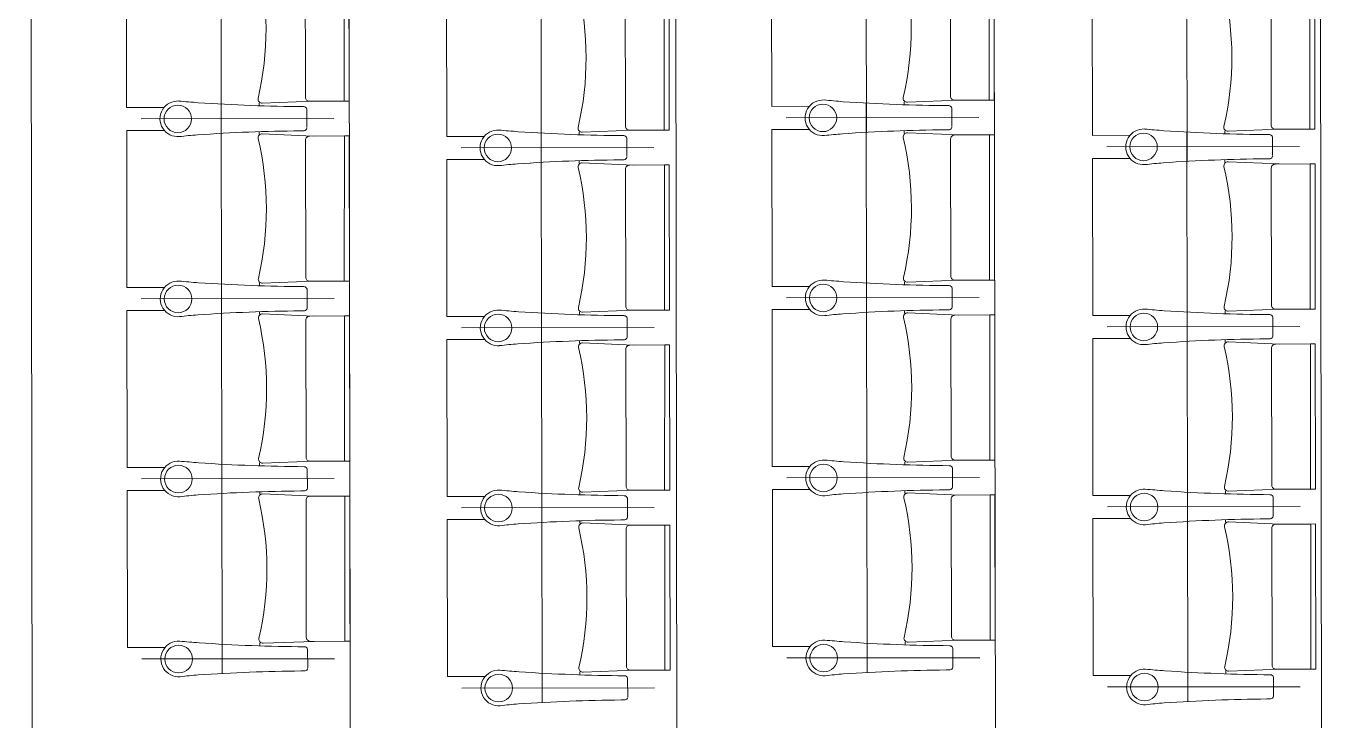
# Model space of a CAD drawing. Header units: millimetres. Extents: x 586 to 1010, y 369 to 668.
# Drawn here: x 697.187 to 701.259, y 471.354 to 473.51 of the extents above; entities that cross this region are included whole.
import ezdxf

# ---------------------------------------------------------------- set-up
doc = ezdxf.new("R2010")
doc.units = ezdxf.units.MM
doc.linetypes.add('CENTER', pattern=[2, 1.25, -0.25, 0.25, -0.25])
doc.linetypes.add('DASHED', pattern=[0.75, 0.5, -0.25])
doc.layers.add('plan line', color=7, linetype='Continuous', lineweight=15)

msp = doc.modelspace()

# ---------------------------------------------------------------- linework, layer by layer
at = {"color": 254, "lineweight": 25}
for points in [[(671.7124, 620.7085), (706.7355, 621.773), (754.2598, 613.8303), (814.6609, 600.1481), (855.7567, 598.0104), (895.0671, 567.0647), (920.0096, 542.0176), (952.0084, 521.2476), (977.2234, 504.6526), (979.6352, 479.2339), (986.3437, 463.8549), (988.7975, 462.3853)], [(654.944, 595.4717), (670.2671, 587.3174), (714.302, 595.1648), (787.0891, 595.1648), (819.3936, 580.9441), (821.0297, 562.8505), (813.4907, 552.7881), (808.7339, 539.6711), (796.4072, 534.7059), (791.0222, 527.249), (791.0222, 507.547), (797.3007, 476.5274), (814.9752, 463.8897), (836.1481, 474.6816), (874.0221, 478.5878), (885.7286, 462.7333), (863.0042, 436.0794), (845.7887, 420.6845), (845.1044, 408.6747)], [(639.2065, 583.4381), (644.7272, 575.638), (657.7961, 553.4401), (668.4043, 543.9291), (682.5178, 548.7307), (692.9838, 555.4778), (711.9339, 556.5828), (734.3456, 532.1334), (750.593, 477.7475), (754.1369, 444.164), (776.4657, 425.4473), (782.6172, 412.2355)]]:
    msp.add_spline(points, degree=3, dxfattribs=at)
at = {"layer": 'plan line'}
for p, q in [((698.195, 469.5381), (698.1775, 480.6046)), ((700.1792, 480.6025), (700.1966, 469.5465)), ((697.2082, 469.587), (697.1909, 480.5526)), ((699.2085, 469.5901), (699.1912, 480.5558)), ((701.2087, 469.5933), (701.1914, 480.559)), ((697.4977, 473.7454), (697.4984, 473.2581)), ((699.4993, 473.7485), (699.5001, 473.2612)), ((698.4907, 473.6553), (698.4915, 473.168)), ((700.4943, 473.6585), (700.495, 473.1712)), ((697.4984, 473.2581), (697.615, 473.2582)), ((697.9095, 473.2631), (697.9094, 473.2715)), ((699.5001, 473.2612), (699.6167, 473.2614)), ((699.9111, 473.2663), (699.9111, 473.2747)), ((700.0594, 473.1983), (700.059, 473.2555)), ((700.0594, 473.1983), (700.059, 473.2555)), ((698.0577, 473.1952), (698.0574, 473.2523)), ((698.0577, 473.1952), (698.0574, 473.2523)), ((697.6151, 473.1868), (697.4986, 473.1866)), ((697.4986, 473.1866), (697.4993, 472.6993)), ((697.9096, 473.1754), (697.9096, 473.1827)), ((698.0496, 473.1855), (698.0367, 473.1852)), ((698.0496, 473.1855), (698.0368, 473.1852)), ((698.9025, 473.1731), (698.9025, 473.1815)), ((699.6168, 473.1899), (699.5002, 473.1897)), ((699.5002, 473.1897), (699.501, 472.7024)), ((699.9112, 473.1786), (699.9112, 473.1859)), ((700.0513, 473.1887), (700.0384, 473.1884)), ((700.0512, 473.1887), (700.0384, 473.1884)), ((700.906, 473.1762), (700.906, 473.1847)), ((698.4915, 473.168), (698.6081, 473.1682)), ((699.0507, 473.1051), (699.0504, 473.1623)), ((699.0507, 473.1051), (699.0504, 473.1623)), ((700.495, 473.1712), (700.6116, 473.1714)), ((701.0543, 473.1083), (701.054, 473.1654)), ((701.0543, 473.1083), (701.054, 473.1654)), ((698.6082, 473.0967), (698.4916, 473.0965)), ((698.4916, 473.0965), (698.4924, 472.6092)), ((698.9026, 473.0854), (698.9026, 473.0927)), ((699.0426, 473.0955), (699.0298, 473.0952)), ((699.0426, 473.0955), (699.0298, 473.0952)), ((700.6117, 473.0999), (700.4951, 473.0997)), ((700.4951, 473.0997), (700.4959, 472.6124)), ((700.9062, 473.0885), (700.9062, 473.0958)), ((701.0462, 473.0986), (701.0333, 473.0983)), ((701.0462, 473.0986), (701.0333, 473.0983)), ((697.4993, 472.6993), (697.6159, 472.6994)), ((697.9103, 472.7043), (697.9103, 472.7127)), ((698.0586, 472.6364), (698.0582, 472.6935)), ((698.0586, 472.6364), (698.0583, 472.6935)), ((699.501, 472.7024), (699.6176, 472.7026)), ((699.912, 472.7075), (699.912, 472.7159)), ((700.0602, 472.6395), (700.0599, 472.6967)), ((700.0602, 472.6395), (700.0599, 472.6967)), ((697.616, 472.628), (697.4994, 472.6278)), ((697.4994, 472.6278), (697.5002, 472.1405)), ((697.9105, 472.6166), (697.9105, 472.6239)), ((698.0505, 472.6267), (698.0376, 472.6264)), ((698.0505, 472.6267), (698.0376, 472.6264)), ((698.4924, 472.6092), (698.6089, 472.6094)), ((698.9034, 472.6143), (698.9033, 472.6227)), ((699.0516, 472.5463), (699.0513, 472.6035)), ((699.0516, 472.5463), (699.0513, 472.6035)), ((699.6177, 472.6311), (699.5011, 472.6309)), ((699.5011, 472.6309), (699.5019, 472.1436)), ((699.9121, 472.6198), (699.9121, 472.6271)), ((700.0521, 472.6299), (700.0393, 472.6296)), ((700.0521, 472.6299), (700.0393, 472.6296)), ((700.4959, 472.6124), (700.6125, 472.6126)), ((700.9069, 472.6174), (700.9069, 472.6259)), ((701.0552, 472.5495), (701.0548, 472.6066)), ((701.0552, 472.5495), (701.0548, 472.6066)), ((698.6091, 472.5379), (698.4925, 472.5377)), ((698.4925, 472.5377), (698.4932, 472.0504)), ((698.9035, 472.5266), (698.9035, 472.5339)), ((699.0435, 472.5367), (699.0307, 472.5364)), ((699.0435, 472.5367), (699.0307, 472.5364)), ((700.6126, 472.5411), (700.496, 472.5409)), ((700.496, 472.5409), (700.4968, 472.0536)), ((700.9071, 472.5297), (700.907, 472.537)), ((701.0471, 472.5398), (701.0342, 472.5395)), ((701.0471, 472.5398), (701.0342, 472.5395)), ((699.9129, 472.1487), (699.9129, 472.1571)), ((697.5002, 472.1405), (697.6168, 472.1406)), ((697.9112, 472.1455), (697.9112, 472.1539)), ((698.0595, 472.0776), (698.0591, 472.1347)), ((698.0595, 472.0776), (698.0591, 472.1347)), ((699.5019, 472.1436), (699.6184, 472.1438)), ((700.0611, 472.0807), (700.0608, 472.1379)), ((700.0611, 472.0807), (700.0608, 472.1379)), ((697.6169, 472.0692), (697.5003, 472.069)), ((697.5003, 472.069), (697.5011, 471.5817)), ((697.9113, 472.0578), (697.9113, 472.0651)), ((698.0514, 472.0679), (698.0385, 472.0676)), ((698.0514, 472.0679), (698.0385, 472.0676)), ((698.4932, 472.0504), (698.6098, 472.0506)), ((698.9042, 472.0555), (698.9042, 472.0639)), ((699.0525, 471.9875), (699.0522, 472.0447)), ((699.0525, 471.9875), (699.0522, 472.0447)), ((699.6186, 472.0723), (699.502, 472.0721)), ((699.502, 472.0721), (699.5027, 471.5848)), ((699.913, 472.061), (699.913, 472.0683)), ((700.053, 472.0711), (700.0402, 472.0708)), ((700.053, 472.0711), (700.0402, 472.0708)), ((700.4968, 472.0536), (700.6134, 472.0538)), ((700.9078, 472.0586), (700.9078, 472.0671)), ((701.0561, 471.9907), (701.0557, 472.0478)), ((701.0561, 471.9907), (701.0557, 472.0478)), ((698.6099, 471.9791), (698.4933, 471.9789)), ((698.4933, 471.9789), (698.4941, 471.4916)), ((698.9044, 471.9678), (698.9044, 471.9751)), ((699.0444, 471.9779), (699.0315, 471.9776)), ((699.0444, 471.9779), (699.0315, 471.9776)), ((700.6135, 471.9823), (700.4969, 471.9821)), ((700.4969, 471.9821), (700.4977, 471.4948)), ((700.9079, 471.9709), (700.9079, 471.9782)), ((701.0479, 471.981), (701.0351, 471.9807)), ((701.0479, 471.981), (701.0351, 471.9807)), ((697.9121, 471.5867), (697.9121, 471.5951)), ((699.5027, 471.5848), (699.6193, 471.585)), ((699.9137, 471.5899), (699.9137, 471.5983)), ((697.5011, 471.5817), (697.6177, 471.5818)), ((698.0604, 471.5188), (698.06, 471.5759)), ((700.062, 471.5219), (700.0617, 471.5791)), ((698.0522, 471.5091), (698.0394, 471.5088)), ((698.9051, 471.4967), (698.9051, 471.5051)), ((700.0539, 471.5123), (700.041, 471.512)), ((700.9087, 471.4998), (700.9087, 471.5083)), ((698.4941, 471.4916), (698.6107, 471.4918)), ((699.0534, 471.4287), (699.053, 471.4859)), ((700.4977, 471.4948), (700.6143, 471.495)), ((701.0569, 471.4319), (701.0566, 471.489)), ((701.0488, 471.4222), (701.036, 471.4219)), ((699.0453, 471.4191), (699.0324, 471.4188))]:
    msp.add_line(p, q, dxfattribs=at)
at = {"layer": 'plan line', "linetype": 'DASHED', "ltscale": 3}
for p, q in [((697.7911, 473.827), (697.7921, 473.1775)), ((699.7927, 473.8302), (699.7937, 473.1806)), ((698.7841, 473.737), (698.7851, 473.0874)), ((700.7877, 473.7401), (700.7887, 473.0906)), ((697.792, 473.2682), (697.793, 472.6187)), ((699.7936, 473.2714), (699.7946, 472.6218)), ((698.785, 473.1782), (698.786, 472.5286)), ((700.7885, 473.1813), (700.7896, 472.5318)), ((697.7928, 472.7094), (697.7939, 472.0599)), ((699.7945, 472.7126), (699.7955, 472.063)), ((698.7859, 472.6194), (698.7869, 471.9698)), ((700.7894, 472.6225), (700.7904, 471.973)), ((697.7937, 472.1506), (697.7947, 471.5011)), ((699.7954, 472.1538), (699.7964, 471.5042)), ((698.7867, 472.0606), (698.7878, 471.411)), ((700.7903, 472.0637), (700.7913, 471.4142))]:
    msp.add_line(p, q, dxfattribs=at)
at = {"layer": 'plan line', "linetype": 'CENTER', "ltscale": 3}
for p, q in [((698.141, 473.2233), (697.5431, 473.2224)), ((698.141, 473.2233), (697.5431, 473.2224)), ((700.1426, 473.2265), (699.5447, 473.2255)), ((700.1426, 473.2265), (699.5447, 473.2255)), ((699.134, 473.1333), (698.5361, 473.1323)), ((699.134, 473.1333), (698.5361, 473.1323)), ((701.1376, 473.1364), (700.5396, 473.1355)), ((701.1376, 473.1364), (700.5396, 473.1355)), ((698.1419, 472.6645), (697.5439, 472.6636)), ((698.1419, 472.6645), (697.5439, 472.6636)), ((700.1435, 472.6677), (699.5456, 472.6667)), ((700.1435, 472.6677), (699.5456, 472.6667)), ((699.1349, 472.5745), (698.537, 472.5735)), ((699.1349, 472.5745), (698.537, 472.5735)), ((701.1385, 472.5776), (700.5405, 472.5767)), ((701.1385, 472.5776), (700.5405, 472.5767)), ((698.1428, 472.1057), (697.5448, 472.1048)), ((698.1428, 472.1057), (697.5448, 472.1048)), ((700.1444, 472.1089), (699.5465, 472.1079)), ((700.1444, 472.1089), (699.5465, 472.1079)), ((699.1358, 472.0157), (698.5379, 472.0147)), ((699.1358, 472.0157), (698.5379, 472.0147)), ((701.1393, 472.0188), (700.5414, 472.0179)), ((701.1393, 472.0188), (700.5414, 472.0179)), ((698.1436, 471.5469), (697.5457, 471.546)), ((700.1453, 471.5501), (699.5474, 471.5491)), ((699.1367, 471.4569), (698.5387, 471.4559)), ((701.1402, 471.4601), (700.5423, 471.4591))]:
    msp.add_line(p, q, dxfattribs=at)
at = {"layer": 'plan line'}
for points in [[(698.0775, 473.2772), (697.9193, 473.2711, -0.474715), (697.9063, 473.2858, 0.115865), (697.9056, 473.7199, -0.474715), (697.9185, 473.7347), (698.0768, 473.728)], [(698.1731, 473.2774), (698.066, 473.2772, -0.414214), (698.0533, 473.2899), (698.0527, 473.7153, -0.414214), (698.0653, 473.728), (698.1731, 473.7282), (698.1731, 473.2774)], [(700.0791, 473.2804), (699.9209, 473.2743, -0.474715), (699.9079, 473.289, 0.115865), (699.9072, 473.7231, -0.474715), (699.9202, 473.7378), (700.0784, 473.7312)], [(700.1747, 473.2806), (700.0677, 473.2804, -0.414214), (700.055, 473.293), (700.0543, 473.7185, -0.414214), (700.067, 473.7312), (700.1748, 473.7314), (700.1747, 473.2806)], [(699.0705, 473.1872), (698.9123, 473.1811, -0.474715), (698.8993, 473.1958, 0.115865), (698.8986, 473.6299, -0.474715), (698.9116, 473.6446), (699.0698, 473.638)], [(699.1661, 473.1874), (699.0591, 473.1872, -0.414214), (699.0464, 473.1998), (699.0457, 473.6253, -0.414214), (699.0584, 473.638), (699.1661, 473.6382), (699.1661, 473.1874)], [(701.0741, 473.1903), (700.9158, 473.1842, -0.474715), (700.9029, 473.199, 0.115865), (700.9022, 473.633, -0.474715), (700.9151, 473.6478), (701.0734, 473.6412)], [(701.1696, 473.1905), (701.0626, 473.1903, -0.414214), (701.0499, 473.203), (701.0492, 473.6284, -0.414214), (701.0619, 473.6411), (701.1697, 473.6413), (701.1696, 473.1905)], [(698.0784, 472.7184), (697.9201, 472.7123, -0.474715), (697.9072, 472.727, 0.115865), (697.9065, 473.1611, -0.474715), (697.9194, 473.1759), (698.0777, 473.1692)], [(700.08, 472.7216), (699.9218, 472.7155, -0.474715), (699.9088, 472.7302, 0.115865), (699.9081, 473.1643, -0.474715), (699.9211, 473.179), (700.0793, 473.1724)], [(700.1756, 472.7218), (700.0686, 472.7216, -0.414214), (700.0559, 472.7342), (700.0552, 473.1597, -0.414214), (700.0679, 473.1724), (700.1756, 473.1726), (700.1756, 472.7218)], [(698.1739, 472.7186), (698.0669, 472.7184, -0.414214), (698.0542, 472.7311), (698.0535, 473.1565, -0.414214), (698.0662, 473.1692), (698.174, 473.1694), (698.1739, 472.7186)], [(699.0714, 472.6284), (698.9132, 472.6223, -0.474715), (698.9002, 472.637, 0.115865), (698.8995, 473.0711, -0.474715), (698.9124, 473.0858), (699.0707, 473.0792)], [(699.167, 472.6286), (699.06, 472.6284, -0.414214), (699.0472, 472.641), (699.0466, 473.0665, -0.414214), (699.0592, 473.0792), (699.167, 473.0794), (699.167, 472.6286)], [(701.075, 472.6315), (700.9167, 472.6254, -0.474715), (700.9037, 472.6402, 0.115865), (700.9031, 473.0742, -0.474715), (700.916, 473.089), (701.0742, 473.0824)], [(701.1705, 472.6317), (701.0635, 472.6315, -0.414214), (701.0508, 472.6442), (701.0501, 473.0696, -0.414214), (701.0628, 473.0823), (701.1706, 473.0825), (701.1705, 472.6317)], [(698.0793, 472.1596), (697.921, 472.1535, -0.474715), (697.908, 472.1682, 0.115865), (697.9074, 472.6023, -0.474715), (697.9203, 472.6171), (698.0785, 472.6104)], [(698.1748, 472.1598), (698.0678, 472.1596, -0.414214), (698.0551, 472.1723), (698.0544, 472.5977, -0.414214), (698.0671, 472.6104), (698.1749, 472.6106), (698.1748, 472.1598)], [(700.0809, 472.1628), (699.9227, 472.1567, -0.474715), (699.9097, 472.1714, 0.115865), (699.909, 472.6055, -0.474715), (699.9219, 472.6202), (700.0802, 472.6136)], [(700.1765, 472.163), (700.0695, 472.1628, -0.414214), (700.0567, 472.1754), (700.0561, 472.6009, -0.414214), (700.0687, 472.6136), (700.1765, 472.6138), (700.1765, 472.163)], [(699.0723, 472.0696), (698.914, 472.0635, -0.474715), (698.9011, 472.0782, 0.115865), (698.9004, 472.5123, -0.474715), (698.9133, 472.527), (699.0716, 472.5204)], [(701.0758, 472.0727), (700.9176, 472.0666, -0.474715), (700.9046, 472.0814, 0.115865), (700.9039, 472.5154, -0.474715), (700.9169, 472.5302), (701.0751, 472.5236)], [(701.1714, 472.0729), (701.0644, 472.0727, -0.414214), (701.0517, 472.0854), (701.051, 472.5108, -0.414214), (701.0637, 472.5235), (701.1715, 472.5237), (701.1714, 472.0729)], [(699.1678, 472.0698), (699.0608, 472.0696, -0.414214), (699.0481, 472.0822), (699.0474, 472.5077, -0.414214), (699.0601, 472.5204), (699.1679, 472.5206), (699.1678, 472.0698)], [(698.0801, 471.6008), (697.9219, 471.5947, -0.474715), (697.9089, 471.6094, 0.115865), (697.9082, 472.0435, -0.474715), (697.9212, 472.0583), (698.0794, 472.0516)], [(698.1757, 471.601), (698.0687, 471.6008, -0.414214), (698.056, 471.6135), (698.0553, 472.0389, -0.414214), (698.068, 472.0516), (698.1758, 472.0518), (698.1757, 471.601)], [(700.0818, 471.604), (699.9236, 471.5979, -0.474715), (699.9106, 471.6126, 0.115865), (699.9099, 472.0467, -0.474715), (699.9228, 472.0614), (700.0811, 472.0548)], [(700.1774, 471.6042), (700.0703, 471.604, -0.414214), (700.0576, 471.6166), (700.0569, 472.0421, -0.414214), (700.0696, 472.0548), (700.1774, 472.055), (700.1774, 471.6042)], [(699.0732, 471.5108), (698.9149, 471.5047, -0.474715), (698.902, 471.5194, 0.115865), (698.9013, 471.9535, -0.474715), (698.9142, 471.9682), (699.0725, 471.9616)], [(699.1687, 471.511), (699.0617, 471.5108, -0.414214), (699.049, 471.5234), (699.0483, 471.9489, -0.414214), (699.061, 471.9616), (699.1688, 471.9618), (699.1687, 471.511)], [(701.0767, 471.5139), (700.9185, 471.5078, -0.474715), (700.9055, 471.5226, 0.115865), (700.9048, 471.9566, -0.474715), (700.9178, 471.9714), (701.076, 471.9648)], [(701.1723, 471.5141), (701.0653, 471.5139, -0.414214), (701.0526, 471.5266), (701.0519, 471.952, -0.414214), (701.0646, 471.9647), (701.1723, 471.9649), (701.1723, 471.5141)]]:
    msp.add_lwpolyline(points, format="xyb", dxfattribs=at)
for points in [[(698.1891, 473.2774), (698.1883, 473.7282), (698.1731, 473.7282), (698.1731, 473.2774), (698.1891, 473.2774)], [(700.1907, 473.2806), (700.19, 473.7314), (700.1748, 473.7314), (700.1747, 473.2806), (700.1907, 473.2806)], [(699.1821, 473.1874), (699.1814, 473.6382), (699.1661, 473.6382), (699.1661, 473.1874), (699.1821, 473.1874)], [(701.1856, 473.1905), (701.1849, 473.6414), (701.1697, 473.6413), (701.1696, 473.1905), (701.1856, 473.1905)], [(700.1916, 472.7218), (700.1909, 473.1726), (700.1756, 473.1726), (700.1756, 472.7218), (700.1916, 472.7218)], [(698.1899, 472.7186), (698.1892, 473.1694), (698.174, 473.1694), (698.1739, 472.7186), (698.1899, 472.7186)], [(699.183, 472.6286), (699.1823, 473.0794), (699.167, 473.0794), (699.167, 472.6286), (699.183, 472.6286)], [(701.1865, 472.6317), (701.1858, 473.0826), (701.1706, 473.0825), (701.1705, 472.6317), (701.1865, 472.6317)], [(698.1908, 472.1598), (698.1901, 472.6106), (698.1749, 472.6106), (698.1748, 472.1598), (698.1908, 472.1598)], [(700.1925, 472.163), (700.1918, 472.6138), (700.1765, 472.6138), (700.1765, 472.163), (700.1925, 472.163)], [(701.1874, 472.0729), (701.1867, 472.5238), (701.1715, 472.5237), (701.1714, 472.0729), (701.1874, 472.0729)], [(699.1838, 472.0698), (699.1831, 472.5206), (699.1679, 472.5206), (699.1678, 472.0698), (699.1838, 472.0698)], [(698.1917, 471.601), (698.191, 472.0518), (698.1758, 472.0518), (698.1757, 471.601), (698.1917, 471.601)], [(700.1934, 471.6042), (700.1926, 472.055), (700.1774, 472.055), (700.1774, 471.6042), (700.1934, 471.6042)], [(699.1847, 471.511), (699.184, 471.9618), (699.1688, 471.9618), (699.1687, 471.511), (699.1847, 471.511)], [(701.1883, 471.5141), (701.1876, 471.965), (701.1723, 471.9649), (701.1723, 471.5141), (701.1883, 471.5141)]]:
    msp.add_lwpolyline(points, dxfattribs=at)
for centre in [(697.6572, 473.2222), (697.6572, 473.2222), (699.6589, 473.2254), (699.6589, 473.2254), (698.6502, 473.1322), (698.6502, 473.1322), (700.6538, 473.1353), (700.6538, 473.1353), (697.6581, 472.6634), (697.6581, 472.6634), (699.6597, 472.6666), (699.6597, 472.6666), (698.6511, 472.5734), (698.6511, 472.5734), (700.6547, 472.5765), (700.6547, 472.5765), (697.659, 472.1046), (697.659, 472.1046), (699.6606, 472.1078), (699.6606, 472.1078), (698.652, 472.0146), (698.652, 472.0146), (700.6556, 472.0177), (700.6556, 472.0177), (697.6599, 471.5458), (699.6615, 471.549), (698.6529, 471.4558), (700.6564, 471.4589)]:
    msp.add_circle(centre, 0.0427, dxfattribs=at)
for centre, radius, start, end in [((697.6574, 473.2226), 0.0554, 86.596, 274.6384), ((697.6574, 473.2226), 0.0554, 86.596, 274.6384), ((698.0364, 477.2153), 3.9554, 264.5499, 265.418), ((698.0364, 477.2153), 3.9554, 264.5499, 265.418), ((698.0821, 478.589), 5.3287, 266.1073, 269.6309), ((698.0821, 478.589), 5.3287, 266.1073, 269.6309), ((698.0478, 473.2508), 0.00967, 9.2643, 90.7147), ((698.0478, 473.2508), 0.00967, 9.2643, 90.7147), ((699.659, 473.2257), 0.0554, 86.596, 274.6384), ((699.659, 473.2257), 0.0554, 86.596, 274.6384), ((700.038, 477.2185), 3.9554, 264.5499, 265.418), ((700.038, 477.2185), 3.9554, 264.5499, 265.418), ((700.0838, 478.5922), 5.3287, 266.1073, 269.6309), ((700.0838, 478.5922), 5.3287, 266.1073, 269.6309), ((700.0495, 473.2539), 0.00967, 9.2643, 90.7147), ((700.0495, 473.2539), 0.00967, 9.2643, 90.7147), ((697.7853, 472.1803), 0.9947, 93.8628, 97.1256), ((697.7853, 472.1803), 0.9947, 93.8628, 97.1256), ((698.0724, 468.1887), 4.9966, 90.409, 94.0646), ((698.0724, 468.1887), 4.9966, 90.409, 94.0646), ((698.0482, 473.1947), 0.00935, 278.5288, 351.652), ((698.0482, 473.1947), 0.00935, 278.5288, 351.652), ((698.6504, 473.1325), 0.0554, 86.596, 274.6384), ((698.6504, 473.1325), 0.0554, 86.596, 274.6384), ((699.0294, 477.1253), 3.9554, 264.5499, 265.418), ((699.0294, 477.1253), 3.9554, 264.5499, 265.418), ((699.0752, 478.499), 5.3287, 266.1073, 269.6309), ((699.0752, 478.499), 5.3287, 266.1073, 269.6309), ((699.7869, 472.1835), 0.9947, 93.8628, 97.1256), ((699.7869, 472.1835), 0.9947, 93.8628, 97.1256), ((700.0741, 468.1919), 4.9966, 90.409, 94.0646), ((700.0741, 468.1919), 4.9966, 90.409, 94.0646), ((700.0499, 473.1979), 0.00935, 278.5288, 351.652), ((700.0499, 473.1979), 0.00935, 278.5288, 351.652), ((700.654, 473.1357), 0.0554, 86.596, 274.6384), ((700.654, 473.1357), 0.0554, 86.596, 274.6384), ((701.0329, 477.1284), 3.9554, 264.5499, 265.418), ((701.0329, 477.1284), 3.9554, 264.5499, 265.418), ((701.0787, 478.5021), 5.3287, 266.1073, 269.6309), ((701.0787, 478.5021), 5.3287, 266.1073, 269.6309), ((701.0444, 473.1639), 0.00967, 9.2643, 90.7147), ((701.0444, 473.1639), 0.00967, 9.2643, 90.7147), ((699.0409, 473.1607), 0.00967, 9.2643, 90.7147), ((699.0409, 473.1607), 0.00967, 9.2643, 90.7147), ((699.0655, 468.0987), 4.9966, 90.409, 94.0646), ((699.0654, 468.0987), 4.9966, 90.409, 94.0646), ((699.0412, 473.1047), 0.00935, 278.5288, 351.652), ((699.0412, 473.1047), 0.00935, 278.5288, 351.652), ((701.069, 468.1019), 4.9966, 90.409, 94.0646), ((701.069, 468.1019), 4.9966, 90.409, 94.0646), ((701.0448, 473.1079), 0.00935, 278.5288, 351.652), ((701.0448, 473.1079), 0.00935, 278.5288, 351.652), ((698.7783, 472.0903), 0.9947, 93.8628, 97.1256), ((698.7783, 472.0903), 0.9947, 93.8628, 97.1256), ((700.7819, 472.0934), 0.9947, 93.8628, 97.1256), ((700.7819, 472.0934), 0.9947, 93.8628, 97.1256), ((697.6583, 472.6638), 0.0554, 86.596, 274.6384), ((697.6583, 472.6638), 0.0554, 86.596, 274.6384), ((698.0372, 476.6565), 3.9554, 264.5499, 265.418), ((698.0372, 476.6565), 3.9554, 264.5499, 265.418), ((698.083, 478.0302), 5.3287, 266.1073, 269.6309), ((698.083, 478.0302), 5.3287, 266.1073, 269.6309), ((698.0487, 472.692), 0.00967, 9.2643, 90.7147), ((698.0487, 472.692), 0.00967, 9.2643, 90.7147), ((699.6599, 472.6669), 0.0554, 86.596, 274.6384), ((699.6599, 472.6669), 0.0554, 86.596, 274.6384), ((700.0389, 476.6597), 3.9554, 264.5499, 265.418), ((700.0389, 476.6597), 3.9554, 264.5499, 265.418), ((700.0847, 478.0334), 5.3287, 266.1073, 269.6309), ((700.0847, 478.0334), 5.3287, 266.1073, 269.6309), ((700.0504, 472.6951), 0.00967, 9.2643, 90.7147), ((700.0504, 472.6951), 0.00967, 9.2643, 90.7147), ((697.7861, 471.6215), 0.9947, 93.8628, 97.1256), ((697.7861, 471.6215), 0.9947, 93.8628, 97.1256), ((698.0733, 467.6299), 4.9966, 90.409, 94.0646), ((698.0733, 467.6299), 4.9966, 90.409, 94.0646), ((698.0491, 472.6359), 0.00935, 278.5288, 351.652), ((698.0491, 472.6359), 0.00935, 278.5288, 351.652), ((698.6513, 472.5737), 0.0554, 86.596, 274.6384), ((698.6513, 472.5737), 0.0554, 86.596, 274.6384), ((699.0303, 476.5665), 3.9554, 264.5499, 265.418), ((699.0303, 476.5665), 3.9554, 264.5499, 265.418), ((699.076, 477.9402), 5.3287, 266.1073, 269.6309), ((699.076, 477.9402), 5.3287, 266.1073, 269.6309), ((699.0417, 472.6019), 0.00967, 9.2643, 90.7147), ((699.0417, 472.6019), 0.00967, 9.2643, 90.7147), ((699.7878, 471.6247), 0.9947, 93.8628, 97.1256), ((699.7878, 471.6247), 0.9947, 93.8628, 97.1256), ((700.075, 467.6331), 4.9966, 90.409, 94.0646), ((700.075, 467.6331), 4.9966, 90.409, 94.0646), ((700.0507, 472.6391), 0.00935, 278.5288, 351.652), ((700.0507, 472.6391), 0.00935, 278.5288, 351.652), ((700.6549, 472.5769), 0.0554, 86.596, 274.6384), ((700.6549, 472.5769), 0.0554, 86.596, 274.6384), ((701.0338, 476.5696), 3.9554, 264.5499, 265.418), ((701.0338, 476.5696), 3.9554, 264.5499, 265.418), ((701.0796, 477.9433), 5.3287, 266.1073, 269.6309), ((701.0796, 477.9433), 5.3287, 266.1073, 269.6309), ((701.0453, 472.6051), 0.00967, 9.2643, 90.7147), ((701.0453, 472.6051), 0.00967, 9.2643, 90.7147), ((698.7792, 471.5315), 0.9947, 93.8628, 97.1256), ((698.7792, 471.5315), 0.9947, 93.8628, 97.1256), ((699.0663, 467.5399), 4.9966, 90.409, 94.0646), ((699.0663, 467.5399), 4.9966, 90.409, 94.0646), ((699.0421, 472.5459), 0.00935, 278.5288, 351.652), ((699.0421, 472.5459), 0.00935, 278.5288, 351.652), ((700.7827, 471.5346), 0.9947, 93.8628, 97.1256), ((700.7827, 471.5346), 0.9947, 93.8628, 97.1256), ((701.0699, 467.5431), 4.9966, 90.409, 94.0646), ((701.0699, 467.5431), 4.9966, 90.409, 94.0646), ((701.0457, 472.5491), 0.00935, 278.5288, 351.652), ((701.0457, 472.5491), 0.00935, 278.5288, 351.652), ((697.6592, 472.105), 0.0554, 86.596, 274.6384), ((697.6592, 472.105), 0.0554, 86.596, 274.6384), ((698.0381, 476.0977), 3.9554, 264.5499, 265.418), ((698.0381, 476.0977), 3.9554, 264.5499, 265.418), ((698.0839, 477.4714), 5.3287, 266.1073, 269.6309), ((698.0839, 477.4714), 5.3287, 266.1073, 269.6309), ((699.6608, 472.1081), 0.0554, 86.596, 274.6384), ((699.6608, 472.1081), 0.0554, 86.596, 274.6384), ((700.0398, 476.1009), 3.9554, 264.5499, 265.418), ((700.0398, 476.1009), 3.9554, 264.5499, 265.418), ((700.0855, 477.4746), 5.3287, 266.1073, 269.6309), ((700.0855, 477.4746), 5.3287, 266.1073, 269.6309), ((698.0496, 472.1332), 0.00967, 9.2643, 90.7147), ((698.0496, 472.1332), 0.00967, 9.2643, 90.7147), ((700.0512, 472.1363), 0.00967, 9.2643, 90.7147), ((700.0512, 472.1363), 0.00967, 9.2643, 90.7147), ((698.05, 472.0771), 0.00935, 278.5288, 351.652), ((698.05, 472.0771), 0.00935, 278.5288, 351.652), ((700.0516, 472.0803), 0.00935, 278.5288, 351.652), ((700.0516, 472.0803), 0.00935, 278.5288, 351.652), ((700.6557, 472.0181), 0.0554, 86.596, 274.6384), ((700.6557, 472.0181), 0.0554, 86.596, 274.6384), ((701.0347, 476.0108), 3.9554, 264.5499, 265.418), ((701.0347, 476.0108), 3.9554, 264.5499, 265.418), ((697.787, 471.0627), 0.9947, 93.8628, 97.1256), ((697.787, 471.0627), 0.9947, 93.8628, 97.1256), ((698.0742, 467.0711), 4.9966, 90.409, 94.0646), ((698.0742, 467.0711), 4.9966, 90.409, 94.0646), ((698.6522, 472.0149), 0.0554, 86.596, 274.6384), ((698.6522, 472.0149), 0.0554, 86.596, 274.6384), ((699.0312, 476.0077), 3.9554, 264.5499, 265.418), ((699.0312, 476.0077), 3.9554, 264.5499, 265.418), ((699.0769, 477.3814), 5.3287, 266.1073, 269.6309), ((699.0769, 477.3814), 5.3287, 266.1073, 269.6309), ((699.0426, 472.0431), 0.00967, 9.2643, 90.7147), ((699.0426, 472.0431), 0.00967, 9.2643, 90.7147), ((699.7887, 471.0659), 0.9947, 93.8628, 97.1256), ((699.7887, 471.0659), 0.9947, 93.8628, 97.1256), ((700.0758, 467.0743), 4.9966, 90.409, 94.0646), ((700.0758, 467.0743), 4.9966, 90.409, 94.0646), ((701.0805, 477.3845), 5.3287, 266.1073, 269.6309), ((701.0805, 477.3845), 5.3287, 266.1073, 269.6309), ((701.0462, 472.0463), 0.00967, 9.2643, 90.7147), ((701.0462, 472.0463), 0.00967, 9.2643, 90.7147), ((698.7801, 470.9727), 0.9947, 93.8628, 97.1256), ((698.7801, 470.9727), 0.9947, 93.8628, 97.1256), ((699.0672, 466.9811), 4.9966, 90.409, 94.0646), ((699.0672, 466.9811), 4.9966, 90.409, 94.0646), ((699.043, 471.9871), 0.00935, 278.5288, 351.652), ((699.043, 471.9871), 0.00935, 278.5288, 351.652), ((700.7836, 470.9758), 0.9947, 93.8628, 97.1256), ((700.7836, 470.9758), 0.9947, 93.8628, 97.1256), ((701.0708, 466.9843), 4.9966, 90.409, 94.0646), ((701.0708, 466.9843), 4.9966, 90.409, 94.0646), ((701.0466, 471.9903), 0.00935, 278.5288, 351.652), ((701.0466, 471.9903), 0.00935, 278.5288, 351.652), ((697.66, 471.5462), 0.0554, 86.596, 274.6384), ((698.039, 475.5389), 3.9554, 264.5499, 265.418), ((698.0848, 476.9126), 5.3287, 266.1073, 269.6309), ((699.6617, 471.5493), 0.0554, 86.596, 274.6384), ((700.0407, 475.5421), 3.9554, 264.5499, 265.418), ((700.0864, 476.9158), 5.3287, 266.1073, 269.6309), ((700.0521, 471.5775), 0.00967, 9.2643, 90.7147), ((698.0505, 471.5744), 0.00967, 9.2643, 90.7147), ((698.0751, 466.5124), 4.9966, 90.409, 94.0646), ((698.0509, 471.5183), 0.00935, 278.5288, 351.652), ((698.6531, 471.4561), 0.0554, 86.596, 274.6384), ((699.032, 475.4489), 3.9554, 264.5499, 265.418), ((699.0778, 476.8226), 5.3287, 266.1073, 269.6309), ((700.0767, 466.5155), 4.9966, 90.409, 94.0646), ((700.0525, 471.5215), 0.00935, 278.5288, 351.652), ((700.6566, 471.4593), 0.0554, 86.596, 274.6384), ((701.0356, 475.452), 3.9554, 264.5499, 265.418), ((701.0814, 476.8257), 5.3287, 266.1073, 269.6309), ((697.7879, 470.5039), 0.9947, 93.8628, 97.1256), ((699.0435, 471.4843), 0.00967, 9.2643, 90.7147), ((699.7896, 470.5071), 0.9947, 93.8628, 97.1256), ((701.0471, 471.4875), 0.00967, 9.2643, 90.7147), ((699.0439, 471.4283), 0.00935, 278.5288, 351.652), ((701.0717, 466.4255), 4.9966, 90.409, 94.0646), ((701.0474, 471.4315), 0.00935, 278.5288, 351.652), ((698.7809, 470.4139), 0.9947, 93.8628, 97.1256), ((699.0681, 466.4223), 4.9966, 90.409, 94.0646), ((700.7845, 470.417), 0.9947, 93.8628, 97.1256)]:
    msp.add_arc(centre, radius, start, end, dxfattribs=at)

doc.saveas('drawing.dxf')
